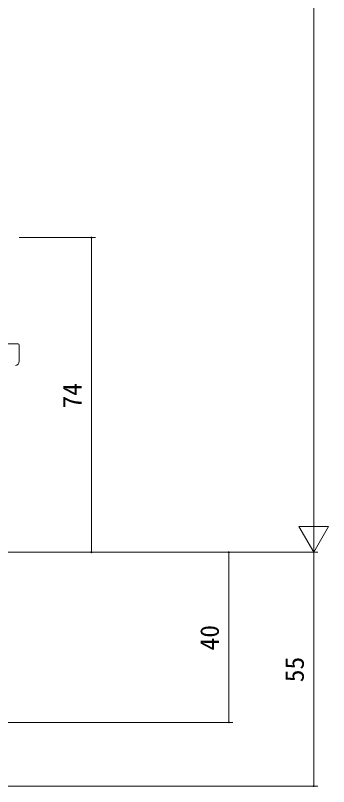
# Model space of a CAD drawing. Units: millimetres, scale not verified. Extents: x -567 to 567, y -403 to 403.
# Drawn here: x -325.5 to -251.7, y -241.7 to -60.3 of the extents above; entities that cross this region are included whole.
import ezdxf
from ezdxf.enums import TextEntityAlignment as Align

# ---------------------------------------------------------------- set-up
doc = ezdxf.new("R2010")
doc.units = ezdxf.units.MM
doc.header["$LTSCALE"] = 2
doc.layers.add('0-1_USER1', color=6, linetype='Continuous', lineweight=9)
doc.layers.add('0-3_YKK_11', color=4, linetype='Continuous', lineweight=9)
doc.styles.add('ＭＳ ゴシック', font='')
doc.styles.get('ＭＳ ゴシック').set_extended_font_data('MS Gothic')

msp = doc.modelspace()

# ---------------------------------------------------------------- linework, layer by layer
at = {"layer": '0-1_USER1'}
for p, q in [((-255.246, 206.429), (-255.246, -179.571)), ((-324.576, -112.571), (-306.576, -112.571)), ((-307.576, -186.571), (-307.576, -112.571)), ((-255.246, -186.571), (-255.246, -174.446)), ((-251.746, -180.509), (-258.746, -180.509)), ((-255.246, -186.571), (-258.746, -180.509)), ((-255.246, -186.571), (-251.746, -180.509)), ((-352.246, -186.571), (-254.246, -186.571)), ((-352.246, -186.571), (-274.246, -186.571)), ((-352.246, -186.571), (-254.246, -186.571)), ((-324.576, -186.571), (-306.576, -186.571)), ((-275.246, -186.571), (-275.246, -226.571)), ((-255.246, -186.571), (-255.246, -241.571)), ((-352.246, -226.571), (-274.246, -226.571)), ((-352.246, -241.571), (-254.246, -241.571))]:
    msp.add_line(p, q, dxfattribs=at)
for centre, start, end in [((-307.576, -112.571), 90, 270), ((-307.576, -112.571), 270, 90), ((-307.576, -186.571), 90, 270), ((-307.576, -186.571), 270, 90), ((-275.246, -186.571), 90, 270), ((-275.246, -186.571), 270, 90), ((-275.246, -226.571), 90, 270), ((-275.246, -226.571), 270, 90), ((-255.246, -241.571), 90, 270), ((-255.246, -241.571), 270, 90)]:
    msp.add_arc(centre, 0.106, start, end, dxfattribs=at)
at = {"layer": '0-3_YKK_11'}
for p, q in [((-363.049, -137.574), (-324.849, -137.574)), ((-324.549, -141.658), (-324.549, -137.874))]:
    msp.add_line(p, q, dxfattribs=at)
for centre, radius, start, end in [((-324.849, -137.874), 0.3, 0, 90), ((-325.549, -141.658), 1, 275, 0)]:
    msp.add_arc(centre, radius, start, end, dxfattribs=at)

# ---------------------------------------------------------------- texts
at = {"layer": '0-1_USER1', "style": 'ＭＳ ゴシック'}
for s, p in [('74', (-308.576, -152.775)), ('40', (-276.246, -209.665)), ('55', (-256.246, -217.141))]:
    msp.add_text(s, height=4.399, rotation=90, dxfattribs=at).set_placement(p, align=Align.BOTTOM_LEFT)

doc.saveas('drawing.dxf')
